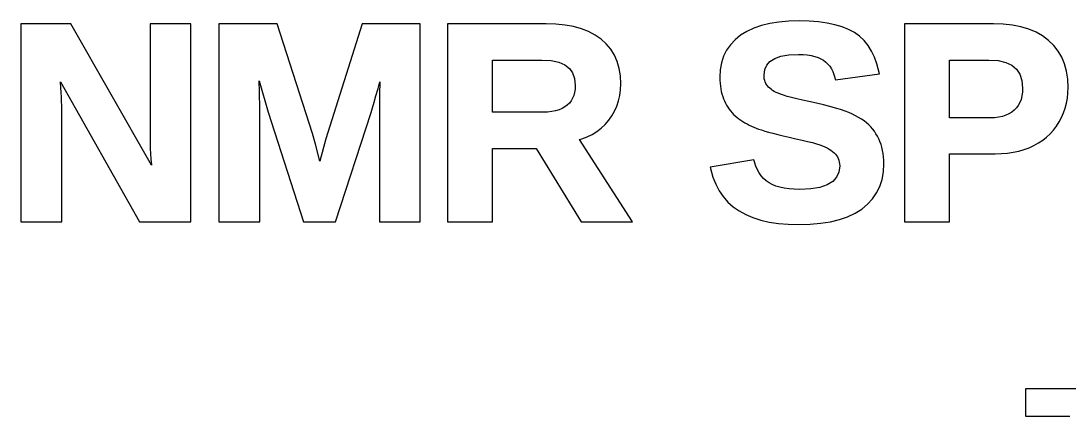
# Model space of a CAD drawing. Header units: metres. Extents: x 3 to 171, y -107 to -32.
# Drawn here: x 3.32 to 25.1, y -51.05 to -42.84 of the extents above; entities that cross this region are included whole.
import ezdxf

# ---------------------------------------------------------------- set-up
doc = ezdxf.new("R2010")
doc.units = ezdxf.units.M

msp = doc.modelspace()

# ---------------------------------------------------------------- linework, layer by layer
for p, q in [((4.3634, -42.8979), (3.3245, -42.8979)), ((3.3245, -42.8979), (3.3245, -47.0109)), ((6.0341, -45.8317), (4.3634, -42.8979)), ((6.8537, -42.8979), (6.0074, -42.8979)), ((6.0074, -42.8979), (6.0074, -45.2807)), ((6.8537, -47.0109), (6.8537, -42.8979)), ((8.6499, -42.8979), (7.4384, -42.8979)), ((7.4384, -42.8979), (7.4384, -47.0109)), ((9.379, -45.1776), (8.6499, -42.8979)), ((10.4109, -42.8979), (9.662, -45.2891)), ((11.6169, -42.8979), (10.4109, -42.8979)), ((11.6169, -47.0109), (11.6169, -42.8979)), ((14.2396, -42.8979), (12.1837, -42.8979)), ((12.1837, -42.8979), (12.1837, -47.0109)), ((14.4405, -42.9043), (14.2396, -42.8979)), ((18.8835, -42.8921), (18.7094, -42.9344)), ((19.0722, -42.862), (18.8835, -42.8921)), ((19.2757, -42.844), (19.0722, -42.862)), ((19.4939, -42.838), (19.2757, -42.844)), ((19.702, -42.8429), (19.4939, -42.838)), ((19.8953, -42.8574), (19.702, -42.8429)), ((20.0738, -42.8817), (19.8953, -42.8574)), ((20.2376, -42.9158), (20.0738, -42.8817)), ((23.5337, -42.8979), (21.6799, -42.8979)), ((21.6799, -42.8979), (21.6799, -47.0109)), ((23.7355, -42.9047), (23.5337, -42.8979)), ((14.6293, -42.9236), (14.4405, -42.9043)), ((14.8051, -42.9559), (14.6293, -42.9236)), ((14.968, -43.0013), (14.8051, -42.9559)), ((15.1179, -43.06), (14.968, -43.0013)), ((15.2546, -43.1321), (15.1179, -43.06)), ((18.4055, -43.0564), (18.2759, -43.1363)), ((18.5501, -42.9891), (18.4055, -43.0564)), ((18.7094, -42.9344), (18.5501, -42.9891)), ((20.3868, -42.96), (20.2376, -42.9158)), ((20.5214, -43.0144), (20.3868, -42.96)), ((20.6413, -43.0792), (20.5214, -43.0144)), ((20.7481, -43.1559), (20.6413, -43.0792)), ((23.9251, -42.9255), (23.7355, -42.9047)), ((24.1015, -42.9602), (23.9251, -42.9255)), ((24.2649, -43.0091), (24.1015, -42.9602)), ((24.415, -43.0722), (24.2649, -43.0091)), ((24.5517, -43.1497), (24.415, -43.0722)), ((15.3779, -43.2177), (15.2546, -43.1321)), ((15.4864, -43.3159), (15.3779, -43.2177)), ((15.5785, -43.4261), (15.4864, -43.3159)), ((18.0657, -43.3317), (17.9864, -43.4464)), ((18.1623, -43.2283), (18.0657, -43.3317)), ((18.2759, -43.1363), (18.1623, -43.2283)), ((20.8437, -43.2458), (20.7481, -43.1559)), ((20.9276, -43.3486), (20.8437, -43.2458)), ((24.6747, -43.2416), (24.5517, -43.1497)), ((24.7826, -43.3466), (24.6747, -43.2416)), ((15.6539, -43.5479), (15.5785, -43.4261)), ((15.7124, -43.6808), (15.6539, -43.5479)), ((17.9864, -43.4464), (17.9248, -43.572)), ((19.1156, -43.571), (19.2798, -43.5429)), ((19.2798, -43.5429), (19.4774, -43.5334)), ((19.4774, -43.5334), (19.5734, -43.5359)), ((19.5734, -43.5359), (19.6623, -43.5437)), ((19.6623, -43.5437), (19.7442, -43.5565)), ((20.9997, -43.464), (20.9276, -43.3486)), ((21.0602, -43.5917), (20.9997, -43.464)), ((24.8741, -43.4636), (24.7826, -43.3466)), ((24.9489, -43.5923), (24.8741, -43.4636)), ((13.1239, -44.7349), (13.1239, -43.6501)), ((13.1239, -43.6501), (14.1491, -43.6501)), ((14.1491, -43.6501), (14.3403, -43.6616)), ((14.3403, -43.6616), (14.4979, -43.6951)), ((14.4979, -43.6951), (14.6235, -43.7496)), ((14.6235, -43.7496), (14.7185, -43.8238)), ((15.754, -43.8247), (15.7124, -43.6808)), ((17.8809, -43.708), (17.8548, -43.8542)), ((17.9248, -43.572), (17.8809, -43.708)), ((18.7779, -43.8482), (18.8186, -43.7546)), ((18.8186, -43.7546), (18.8865, -43.6781)), ((18.8865, -43.6781), (18.9845, -43.6166)), ((18.9845, -43.6166), (19.1156, -43.571)), ((19.7442, -43.5565), (19.8189, -43.5742)), ((19.8189, -43.5742), (19.8863, -43.5968)), ((19.8863, -43.5968), (19.9464, -43.624)), ((19.9464, -43.624), (19.9999, -43.6559)), ((19.9999, -43.6559), (20.0476, -43.6924)), ((20.0476, -43.6924), (20.0906, -43.7338)), ((20.0906, -43.7338), (20.1287, -43.7799)), ((21.1091, -43.7316), (21.0602, -43.5917)), ((21.1593, -43.9355), (21.1091, -43.7316)), ((22.6202, -44.8517), (22.6202, -43.6501)), ((22.6202, -43.6501), (23.4372, -43.6501)), ((23.4372, -43.6501), (23.6295, -43.6626)), ((23.6295, -43.6626), (23.7879, -43.6992)), ((23.7879, -43.6992), (23.9142, -43.7587)), ((23.9142, -43.7587), (24.0102, -43.84)), ((25.0069, -43.7324), (24.9489, -43.5923)), ((25.0482, -43.8835), (25.0069, -43.7324)), ((14.7185, -43.8238), (14.7857, -43.9182)), ((14.7857, -43.9182), (14.8268, -44.0358)), ((15.7788, -43.9791), (15.754, -43.8247)), ((15.787, -44.1439), (15.7788, -43.9791)), ((17.8548, -43.8542), (17.8462, -44.0093)), ((18.7637, -43.9639), (18.7779, -43.8482)), ((18.7652, -44.0014), (18.7637, -43.9639)), ((20.1287, -43.7799), (20.162, -43.8309)), ((20.162, -43.8309), (20.1909, -43.8874)), ((20.1909, -43.8874), (20.215, -43.9492)), ((20.215, -43.9492), (20.2468, -44.0599)), ((20.2468, -44.0599), (21.1593, -43.9355)), ((24.0102, -43.84), (24.0786, -43.9444)), ((24.0786, -43.9444), (24.1205, -44.0747)), ((25.0728, -44.0455), (25.0482, -43.8835)), ((4.1443, -44.1088), (4.1438, -44.1036)), ((4.1438, -44.1036), (5.789, -47.0109)), ((4.1538, -44.2201), (4.1443, -44.1088)), ((8.2734, -44.1364), (8.2711, -44.0842)), ((8.2711, -44.0842), (8.4573, -44.7368)), ((8.2783, -44.2616), (8.2734, -44.1364)), ((10.7434, -44.239), (10.7813, -44.1008)), ((10.7778, -44.1908), (10.775, -44.27)), ((10.7813, -44.1008), (10.7778, -44.1908)), ((14.8268, -44.0358), (14.8409, -44.1796)), ((14.8409, -44.1796), (14.8375, -44.253)), ((15.7819, -44.2664), (15.787, -44.1439)), ((17.8462, -44.0093), (17.8474, -44.0722)), ((17.8474, -44.0722), (17.8509, -44.1323)), ((17.8509, -44.1323), (17.8568, -44.1906)), ((17.8568, -44.1906), (17.865, -44.2469)), ((18.7696, -44.0384), (18.7652, -44.0014)), ((18.7769, -44.0728), (18.7696, -44.0384)), ((18.787, -44.1047), (18.7769, -44.0728)), ((18.7998, -44.1342), (18.787, -44.1047)), ((18.8153, -44.1614), (18.7998, -44.1342)), ((18.8337, -44.1867), (18.8153, -44.1614)), ((18.8555, -44.2112), (18.8337, -44.1867)), ((24.1205, -44.0747), (24.135, -44.2335)), ((25.081, -44.2178), (25.0728, -44.0455)), ((4.1612, -44.3242), (4.1538, -44.2201)), ((4.1665, -44.4212), (4.1612, -44.3242)), ((4.1696, -44.5112), (4.1665, -44.4212)), ((8.2818, -44.3686), (8.2783, -44.2616)), ((8.2839, -44.4576), (8.2818, -44.3686)), ((10.6621, -44.5259), (10.7006, -44.3918)), ((10.7006, -44.3918), (10.7434, -44.239)), ((10.7714, -44.41), (10.7712, -44.4337)), ((10.7718, -44.3862), (10.7714, -44.41)), ((10.7722, -44.3623), (10.7718, -44.3862)), ((10.7731, -44.3272), (10.7722, -44.3623)), ((10.775, -44.27), (10.7731, -44.3272)), ((14.8101, -44.3853), (14.7865, -44.4432)), ((14.8271, -44.3219), (14.8101, -44.3853)), ((14.8375, -44.253), (14.8271, -44.3219)), ((15.7413, -44.4975), (15.7667, -44.3842)), ((15.7667, -44.3842), (15.7819, -44.2664)), ((17.865, -44.2469), (17.8757, -44.3015)), ((17.8757, -44.3015), (17.8888, -44.3542)), ((17.8888, -44.3542), (17.9043, -44.4048)), ((17.9043, -44.4048), (17.9219, -44.4535)), ((18.8807, -44.2352), (18.8555, -44.2112)), ((18.9089, -44.2582), (18.8807, -44.2352)), ((18.9405, -44.2805), (18.9089, -44.2582)), ((18.9756, -44.302), (18.9405, -44.2805)), ((19.0137, -44.3223), (18.9756, -44.302)), ((19.0553, -44.3417), (19.0137, -44.3223)), ((19.1048, -44.3613), (19.0553, -44.3417)), ((19.1684, -44.3827), (19.1048, -44.3613)), ((19.2458, -44.4058), (19.1684, -44.3827)), ((19.3372, -44.4306), (19.2458, -44.4058)), ((24.1206, -44.396), (24.1027, -44.4678)), ((24.1314, -44.3176), (24.1206, -44.396)), ((24.135, -44.2335), (24.1314, -44.3176)), ((25.0661, -44.4396), (25.0773, -44.3305)), ((25.0773, -44.3305), (25.081, -44.2178)), ((4.1707, -44.5938), (4.1696, -44.5112)), ((4.1707, -47.0109), (4.1707, -44.5938)), ((8.2846, -44.5283), (8.2839, -44.4576)), ((8.2846, -47.0109), (8.2846, -44.5283)), ((10.5978, -44.7374), (10.6278, -44.6411)), ((10.6278, -44.6411), (10.6621, -44.5259)), ((10.7708, -44.4811), (10.7707, -44.5049)), ((10.7707, -44.5049), (10.7707, -44.5285)), ((10.7707, -44.5285), (10.7707, -47.0109)), ((10.771, -44.4574), (10.7708, -44.4811)), ((10.7712, -44.4337), (10.771, -44.4574)), ((14.6255, -44.6259), (14.5685, -44.6586)), ((14.6758, -44.5877), (14.6255, -44.6259)), ((14.7195, -44.5442), (14.6758, -44.5877)), ((14.7563, -44.4961), (14.7195, -44.5442)), ((14.7865, -44.4432), (14.7563, -44.4961)), ((15.6596, -44.7099), (15.7056, -44.6061)), ((15.7056, -44.6061), (15.7413, -44.4975)), ((17.9219, -44.4535), (17.9414, -44.5003)), ((17.9414, -44.5003), (17.9628, -44.5454)), ((17.9628, -44.5454), (17.9862, -44.5887)), ((17.9862, -44.5887), (18.0116, -44.6304)), ((18.0116, -44.6304), (18.0389, -44.6702)), ((19.4425, -44.457), (19.3372, -44.4306)), ((19.5605, -44.4846), (19.4425, -44.457)), ((19.6928, -44.5139), (19.5605, -44.4846)), ((19.8515, -44.5486), (19.6928, -44.5139)), ((19.9973, -44.5826), (19.8515, -44.5486)), ((20.1298, -44.616), (19.9973, -44.5826)), ((20.2491, -44.6486), (20.1298, -44.616)), ((24.0466, -44.592), (24.0084, -44.6451)), ((24.0781, -44.533), (24.0466, -44.592)), ((24.1027, -44.4678), (24.0781, -44.533)), ((25.0213, -44.6481), (25.0474, -44.5455)), ((25.0474, -44.5455), (25.0661, -44.4396)), ((8.4573, -44.7368), (9.1922, -47.0109)), ((9.8631, -47.0109), (10.5978, -44.7374)), ((14.1726, -44.7349), (13.1239, -44.7349)), ((14.2672, -44.7317), (14.1726, -44.7349)), ((14.3538, -44.7224), (14.2672, -44.7317)), ((14.4327, -44.707), (14.3538, -44.7224)), ((14.5041, -44.6857), (14.4327, -44.707)), ((14.5685, -44.6586), (14.5041, -44.6857)), ((15.5371, -44.9026), (15.6034, -44.8088)), ((15.6034, -44.8088), (15.6596, -44.7099)), ((18.0389, -44.6702), (18.0681, -44.7082)), ((18.0681, -44.7082), (18.0991, -44.7444)), ((18.0991, -44.7444), (18.1319, -44.779)), ((18.1319, -44.779), (18.1666, -44.8121)), ((18.1666, -44.8121), (18.203, -44.8436)), ((18.203, -44.8436), (18.2412, -44.8736)), ((20.3553, -44.6806), (20.2491, -44.6486)), ((20.4484, -44.7121), (20.3553, -44.6806)), ((20.5284, -44.743), (20.4484, -44.7121)), ((20.5995, -44.7742), (20.5284, -44.743)), ((20.6663, -44.807), (20.5995, -44.7742)), ((20.7289, -44.8413), (20.6663, -44.807)), ((20.7875, -44.8772), (20.7289, -44.8413)), ((23.4606, -44.8517), (22.6202, -44.8517)), ((23.5539, -44.8483), (23.4606, -44.8517)), ((23.6389, -44.8383), (23.5539, -44.8483)), ((23.7173, -44.8217), (23.6389, -44.8383)), ((23.7885, -44.7988), (23.7173, -44.8217)), ((23.8533, -44.7694), (23.7885, -44.7988)), ((23.9113, -44.7341), (23.8533, -44.7694)), ((23.9632, -44.6924), (23.9113, -44.7341)), ((24.0084, -44.6451), (23.9632, -44.6924)), ((24.8976, -44.9353), (24.9463, -44.8431)), ((24.9463, -44.8431), (24.9875, -44.7473)), ((24.9875, -44.7473), (25.0213, -44.6481)), ((15.2903, -45.1368), (15.3798, -45.0676)), ((15.3798, -45.0676), (15.4621, -44.9895)), ((15.4621, -44.9895), (15.5371, -44.9026)), ((18.2412, -44.8736), (18.2812, -44.9019)), ((18.2812, -44.9019), (18.3228, -44.9286)), ((18.3228, -44.9286), (18.3657, -44.9539)), ((18.3657, -44.9539), (18.4098, -44.978)), ((18.4098, -44.978), (18.4553, -45.0012)), ((18.4553, -45.0012), (18.5022, -45.0234)), ((18.5022, -45.0234), (18.5504, -45.0446)), ((18.5504, -45.0446), (18.6, -45.0648)), ((18.6, -45.0648), (18.6511, -45.084)), ((20.8419, -44.9148), (20.7875, -44.8772)), ((20.8922, -44.9541), (20.8419, -44.9148)), ((20.9382, -44.995), (20.8922, -44.9541)), ((20.9805, -45.0378), (20.9382, -44.995)), ((21.0199, -45.0829), (20.9805, -45.0378)), ((24.7795, -45.1051), (24.8418, -45.0231)), ((24.8418, -45.0231), (24.8976, -44.9353)), ((6.0074, -45.2807), (6.0085, -45.3839)), ((9.4421, -45.3955), (9.379, -45.1776)), ((9.662, -45.2891), (9.5328, -45.7527)), ((14.9297, -45.3045), (14.9799, -45.2903)), ((14.9799, -45.2903), (15.0902, -45.2482)), ((15.0902, -45.2482), (15.1938, -45.1971)), ((15.1938, -45.1971), (15.2903, -45.1368)), ((18.6511, -45.084), (18.7085, -45.1037)), ((18.7085, -45.1037), (18.7769, -45.1249)), ((18.7769, -45.1249), (18.8562, -45.1476)), ((18.8562, -45.1476), (18.9464, -45.172)), ((18.9464, -45.172), (19.0476, -45.1981)), ((19.0476, -45.1981), (19.1599, -45.2257)), ((19.1599, -45.2257), (19.2838, -45.2552)), ((19.2838, -45.2552), (19.4261, -45.2847)), ((19.4261, -45.2847), (19.5535, -45.3128)), ((21.0564, -45.1304), (21.0199, -45.0829)), ((21.0898, -45.1802), (21.0564, -45.1304)), ((21.1203, -45.2323), (21.0898, -45.1802)), ((21.1479, -45.2866), (21.1203, -45.2323)), ((21.1724, -45.3432), (21.1479, -45.2866)), ((24.5537, -45.3157), (24.6353, -45.2514)), ((24.6353, -45.2514), (24.7107, -45.1812)), ((24.7107, -45.1812), (24.7795, -45.1051)), ((6.0085, -45.3839), (6.0117, -45.4905)), ((6.0117, -45.4905), (6.0169, -45.6001)), ((9.5328, -45.7527), (9.4421, -45.3955)), ((13.1239, -45.4871), (14.0313, -45.4871)), ((13.1239, -47.0109), (13.1239, -45.4871)), ((14.0313, -45.4871), (14.9627, -47.0109)), ((16.028, -47.0109), (14.9297, -45.3045)), ((19.5535, -45.3128), (19.6673, -45.3395)), ((19.6673, -45.3395), (19.7676, -45.3651)), ((19.7676, -45.3651), (19.8526, -45.3889)), ((19.8526, -45.3889), (19.9241, -45.4114)), ((19.9241, -45.4114), (19.9809, -45.4323)), ((19.9809, -45.4323), (20.0294, -45.4532)), ((20.0294, -45.4532), (20.0743, -45.4754)), ((20.0743, -45.4754), (20.116, -45.499)), ((20.116, -45.499), (20.1538, -45.5236)), ((21.1939, -45.4021), (21.1724, -45.3432)), ((21.212, -45.4635), (21.1939, -45.4021)), ((21.2268, -45.5272), (21.212, -45.4635)), ((24.0562, -45.5423), (24.1663, -45.5107)), ((24.1663, -45.5107), (24.2714, -45.472)), ((24.2714, -45.472), (24.3714, -45.4262)), ((24.3714, -45.4262), (24.4657, -45.3739)), ((24.4657, -45.3739), (24.5537, -45.3157)), ((6.0169, -45.6001), (6.0243, -45.7129)), ((6.0243, -45.7129), (6.0338, -45.8287)), ((18.555, -45.7253), (17.6452, -45.8753)), ((18.5938, -45.8524), (18.555, -45.7253)), ((20.1538, -45.5236), (20.1884, -45.5495)), ((20.1884, -45.5495), (20.2195, -45.5765)), ((20.2195, -45.5765), (20.2471, -45.6045)), ((20.2471, -45.6045), (20.2705, -45.6332)), ((20.2705, -45.6332), (20.2902, -45.6639)), ((20.2902, -45.6639), (20.3064, -45.6968)), ((20.3064, -45.6968), (20.3189, -45.7318)), ((21.2382, -45.5932), (21.2268, -45.5272)), ((21.2464, -45.6614), (21.2382, -45.5932)), ((21.2513, -45.7318), (21.2464, -45.6614)), ((22.6202, -45.5982), (23.5677, -45.5982)), ((22.6202, -47.0109), (22.6202, -45.5982)), ((23.5677, -45.5982), (23.6966, -45.5947)), ((23.6966, -45.5947), (23.8214, -45.5843)), ((23.8214, -45.5843), (23.9412, -45.5668)), ((23.9412, -45.5668), (24.0562, -45.5423)), ((6.0338, -45.8287), (6.0341, -45.8317)), ((17.6452, -45.8753), (17.7029, -46.0843)), ((18.6252, -45.9283), (18.5938, -45.8524)), ((18.6621, -45.9968), (18.6252, -45.9283)), ((20.3353, -45.8509), (20.3188, -45.9814)), ((20.3189, -45.7318), (20.328, -45.7695)), ((20.328, -45.7695), (20.3335, -45.8097)), ((20.3335, -45.8097), (20.3353, -45.8509)), ((21.2437, -45.973), (21.2529, -45.8053)), ((21.2529, -45.8053), (21.2513, -45.7318)), ((17.7029, -46.0843), (17.7598, -46.2306)), ((18.7048, -46.0581), (18.6621, -45.9968)), ((18.7532, -46.1126), (18.7048, -46.0581)), ((18.8074, -46.1604), (18.7532, -46.1126)), ((18.8676, -46.2017), (18.8074, -46.1604)), ((20.2713, -46.0874), (20.1917, -46.1746)), ((20.3188, -45.9814), (20.2713, -46.0874)), ((21.1691, -46.2774), (21.2158, -46.1307)), ((21.2158, -46.1307), (21.2437, -45.973)), ((17.7598, -46.2306), (17.8302, -46.3656)), ((17.8302, -46.3656), (17.9141, -46.4889)), ((18.9351, -46.2374), (18.8676, -46.2017)), ((19.0103, -46.2679), (18.9351, -46.2374)), ((19.0934, -46.293), (19.0103, -46.2679)), ((19.1843, -46.3127), (19.0934, -46.293)), ((19.2837, -46.327), (19.1843, -46.3127)), ((19.3904, -46.3355), (19.2837, -46.327)), ((19.5049, -46.3384), (19.3904, -46.3355)), ((19.7335, -46.3277), (19.5049, -46.3384)), ((19.9243, -46.296), (19.7335, -46.3277)), ((20.0768, -46.2445), (19.9243, -46.296)), ((20.1917, -46.1746), (20.0768, -46.2445)), ((21.1035, -46.4128), (21.1691, -46.2774)), ((17.9141, -46.4889), (18.0114, -46.6003)), ((18.0114, -46.6003), (18.122, -46.6997)), ((20.916, -46.6477), (21.019, -46.5363)), ((21.019, -46.5363), (21.1035, -46.4128)), ((18.122, -46.6997), (18.2456, -46.7869)), ((18.2456, -46.7869), (18.3825, -46.862)), ((20.6562, -46.8328), (20.7948, -46.7467)), ((20.7948, -46.7467), (20.916, -46.6477)), ((3.3245, -47.0109), (4.1707, -47.0109)), ((5.789, -47.0109), (6.8537, -47.0109)), ((7.4384, -47.0109), (8.2846, -47.0109)), ((9.1922, -47.0109), (9.8631, -47.0109)), ((10.7707, -47.0109), (11.6169, -47.0109)), ((12.1837, -47.0109), (13.1239, -47.0109)), ((14.9627, -47.0109), (16.028, -47.0109)), ((18.3825, -46.862), (18.5327, -46.9253)), ((18.5327, -46.9253), (18.6963, -46.9769)), ((18.6963, -46.9769), (18.873, -47.0168)), ((18.873, -47.0168), (19.063, -47.0452)), ((19.9387, -47.042), (20.1424, -47.0096)), ((20.1424, -47.0096), (20.3299, -46.964)), ((20.3299, -46.964), (20.5012, -46.9051)), ((20.5012, -46.9051), (20.6562, -46.8328)), ((21.6799, -47.0109), (22.6202, -47.0109)), ((19.063, -47.0452), (19.2661, -47.0622)), ((19.2661, -47.0622), (19.4826, -47.0678)), ((19.4826, -47.0678), (19.7188, -47.0614)), ((19.7188, -47.0614), (19.9387, -47.042)), ((26.7483, -50.4842), (24.1948, -50.4842)), ((24.1948, -50.4842), (24.1948, -51.048)), ((24.1948, -51.048), (25.1205, -51.048))]:
    msp.add_line(p, q)

doc.saveas('drawing.dxf')
